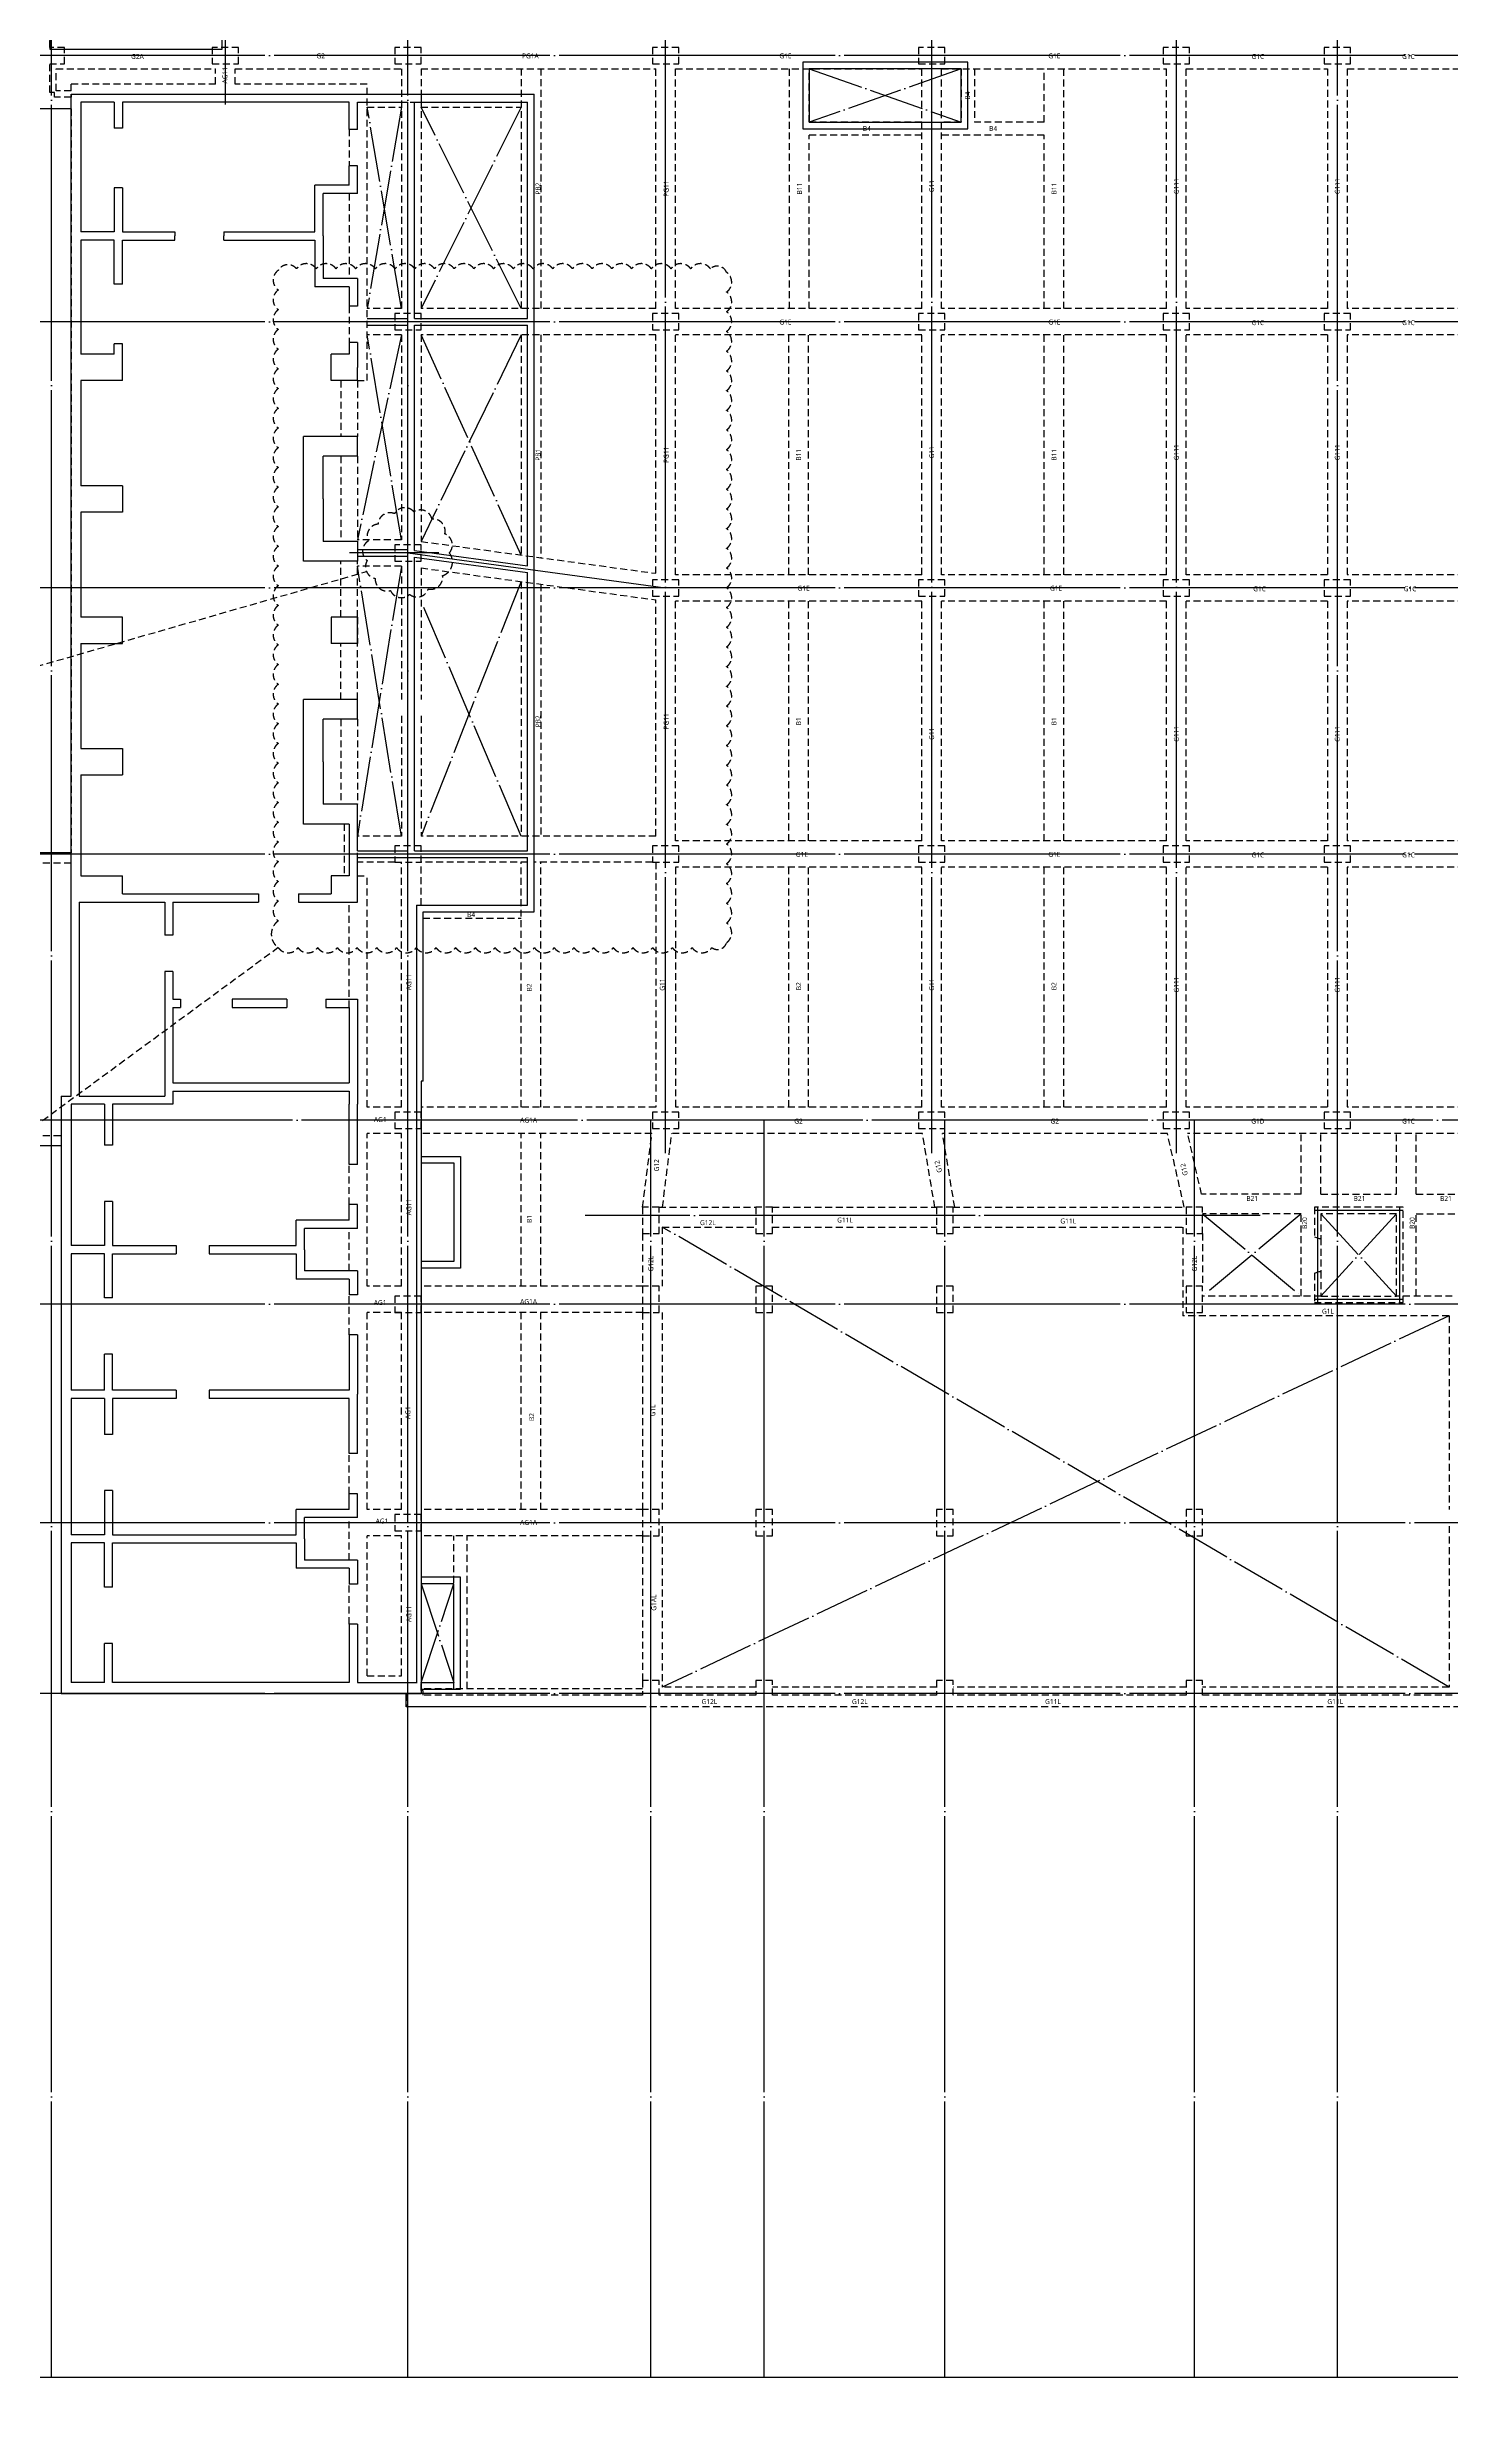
# Model space of a CAD drawing. Header units: millimetres. Extents: x 327808 to 2562540, y -728300 to 402793.
# Drawn here: x 2260628 to 2303349, y -681103 to -609000 of the extents above; entities that cross this region are included whole.
import ezdxf
from ezdxf.enums import TextEntityAlignment as Align
from ezdxf.xclip import XClip

# ---------------------------------------------------------------- set-up
doc = ezdxf.new("R2010")
doc.units = ezdxf.units.MM
doc.header["$LTSCALE"] = 140
doc.header["$XCLIPFRAME"] = 0
for name, pattern in [('XS-지하주차장$0$CEN', [62, 60, -1, 0, -1]), ('XS-지하주차장$0$DDOT', [14, 12, -1, 0, -1]), ('XS-지하주차장$0$HID', [2.3, 1.5, -0.8])]:
    doc.linetypes.add(name, pattern=pattern)
for name, color, linetype, plot in [('XS-지하주차장$0$0106', 3, 'XS-지하주차장$0$HID', False), ('XS-지하주차장$0$B-TEXT', 7, 'Continuous', False), ('XS-지하주차장$0$DEFPOINT', 144, 'Continuous', False), ('XS-지하주차장$0$G-TEXT', 3, 'Continuous', False)]:
    doc.layers.add(name, color=color, linetype=linetype, plot=plot)
for name, color, linetype in [('XS-지하주차장$0$AWG', 5, 'XS-지하주차장$0$HID'), ('XS-지하주차장$0$B', 9, 'XS-지하주차장$0$HID'), ('XS-지하주차장$0$CEN-P', 14, 'XS-지하주차장$0$CEN'), ('XS-지하주차장$0$DA', 7, 'XS-지하주차장$0$HID'), ('XS-지하주차장$0$DA-PIT', 40, 'Continuous'), ('XS-지하주차장$0$EL7', 7, 'Continuous'), ('XS-지하주차장$0$G', 4, 'XS-지하주차장$0$HID'), ('XS-지하주차장$0$OPEN', 9, 'XS-지하주차장$0$DDOT'), ('XS-지하주차장$0$TG', 30, 'XS-지하주차장$0$HID'), ('XS-지하주차장$0$W1-H', 11, 'XS-지하주차장$0$HID'), ('XS-지하주차장$0$W11', 40, 'Continuous'), ('XS-지하주차장$0$WG', 6, 'XS-지하주차장$0$HID')]:
    doc.layers.add(name, color=color, linetype=linetype)
doc.styles.add('XS-지하주차장$0$맑은 고딕', font='malgun.ttf')

# ---------------------------------------------------------------- blocks, each defined once
blk = doc.blocks.new('XS-지하주차장$0$B1-W')
at = {"layer": 'XS-지하주차장$0$W1-H'}
for p, q in [((-350, 50110), (-350, 57110)), ((100, 50110), (-350, 50110)), ((100, 49610), (100, 50110)), ((4600, 50110), (4600, 49610)), ((5400, 50110), (4600, 50110)), ((5400, 49610), (5400, 50110)), ((10155, 50110), (10155, 49610)), ((10955, 50110), (10155, 50110)), ((10955, 49610), (10955, 50110)), ((18000, 50110), (18000, 49610)), ((18800, 50110), (18000, 50110)), ((18800, 49610), (18800, 50110)), ((26100, 50110), (26100, 49610)), ((26900, 50110), (26100, 50110)), ((26900, 49610), (26900, 50110)), ((33550, 50110), (33550, 49610)), ((34350, 50110), (33550, 50110)), ((34350, 49610), (34350, 50110)), ((38450, 50110), (38450, 49610)), ((39250, 50110), (38450, 50110)), ((39250, 49610), (39250, 50110)), ((-350, 48740), (-350, 49610)), ((-350, 49610), (100, 49610)), ((4600, 49610), (5400, 49610)), ((10155, 49610), (10955, 49610)), ((18000, 49610), (18800, 49610)), ((26100, 49610), (26900, 49610)), ((33550, 49610), (34350, 49610)), ((38450, 49610), (39250, 49610)), ((-200, 48740), (-350, 48740)), ((-200, 48590), (-200, 48740)), ((300, 48590), (-200, 48590)), ((300, 48690), (10955, 48690)), ((300, 48690), (300, 48590)), ((1615, 48440), (600, 48440)), ((600, 48440), (600, 44495)), ((1615, 48440), (1615, 47650)), ((1865, 48440), (1865, 47650)), ((8765, 48440), (1865, 48440)), ((8765, 47615), (8765, 48440)), ((9015, 48440), (10955, 48440)), ((9015, 47615), (9015, 48440)), ((10955, 48690), (10955, 48440)), ((300, 48240), (-700, 48240)), ((300, 48240), (300, 25595)), ((1865, 47650), (1615, 47650)), ((9015, 47615), (8765, 47615)), ((8765, 45915), (8765, 46505)), ((9015, 46505), (8765, 46505)), ((9015, 45665), (9015, 46505)), ((1865, 45840), (1615, 45840)), ((1615, 45840), (1615, 44495)), ((1865, 45840), (1865, 44495)), ((7725, 44495), (7725, 45915)), ((8765, 45915), (7725, 45915)), ((7975, 44370), (7975, 45665)), ((9015, 45665), (7975, 45665)), ((1615, 44495), (600, 44495)), ((1615, 44245), (600, 44245)), ((600, 44245), (600, 40770)), ((1615, 42900), (1615, 44245)), ((1865, 44495), (3455, 44495)), ((1865, 42900), (1865, 44245)), ((1865, 44245), (3455, 44245)), ((3455, 44495), (3455, 44370)), ((3455, 44245), (3455, 44370)), ((4955, 44495), (7725, 44495)), ((4955, 44495), (4955, 44370)), ((4955, 44245), (4955, 44370)), ((4955, 44245), (7725, 44245)), ((7725, 44245), (7725, 42825)), ((7975, 44370), (7975, 43075)), ((1865, 42900), (1615, 42900)), ((8765, 42825), (7725, 42825)), ((9015, 43075), (7975, 43075)), ((8765, 42825), (8765, 42235)), ((9015, 43075), (9015, 42235)), ((9015, 42235), (8765, 42235)), ((10155, 42010), (10155, 41510)), ((10955, 42010), (10155, 42010)), ((10955, 41510), (10955, 42010)), ((18000, 42010), (18000, 41510)), ((18800, 42010), (18000, 42010)), ((18800, 41510), (18800, 42010)), ((26100, 42010), (26100, 41510)), ((26900, 42010), (26100, 42010)), ((26900, 41510), (26900, 42010)), ((33550, 42010), (33550, 41510)), ((34350, 42010), (33550, 42010)), ((34350, 41510), (34350, 42010)), ((38450, 42010), (38450, 41510)), ((39250, 42010), (38450, 42010)), ((39250, 41510), (39250, 42010)), ((8765, 41125), (8765, 40770)), ((9015, 41125), (8765, 41125)), ((9015, 41125), (9015, 40370)), ((10155, 41510), (10955, 41510)), ((18000, 41510), (18800, 41510)), ((26100, 41510), (26900, 41510)), ((33550, 41510), (34350, 41510)), ((38450, 41510), (39250, 41510)), ((1615, 40770), (600, 40770)), ((1865, 41090), (1615, 41090)), ((1615, 40770), (1615, 41090)), ((1865, 39970), (1865, 41090)), ((8215, 39970), (8215, 40770)), ((8765, 40770), (8215, 40770)), ((600, 39970), (600, 36770)), ((1865, 39970), (600, 39970)), ((9015, 39970), (8215, 39970)), ((9015, 39970), (9015, 40370)), ((7375, 34475), (7375, 38265)), ((9015, 38265), (7375, 38265)), ((9015, 37665), (9015, 38265)), ((7975, 36370), (7975, 37665)), ((9015, 37665), (7975, 37665)), ((1865, 36770), (600, 36770)), ((1865, 36770), (1865, 35970)), ((7975, 36370), (7975, 35075)), ((600, 35970), (600, 32770)), ((1865, 35970), (600, 35970)), ((9015, 35075), (7975, 35075)), ((9015, 35075), (9015, 34475)), ((10155, 34975), (10155, 34475)), ((10955, 34975), (10155, 34975)), ((10955, 34475), (10955, 34975)), ((9015, 34475), (7375, 34475)), ((10155, 34475), (10955, 34475)), ((18000, 33910), (18000, 33410)), ((18800, 33910), (18000, 33910)), ((18800, 33410), (18800, 33910)), ((26100, 33910), (26100, 33410)), ((26900, 33910), (26100, 33910)), ((26900, 33410), (26900, 33910)), ((33550, 33910), (33550, 33410)), ((34350, 33910), (33550, 33910)), ((34350, 33410), (34350, 33910)), ((38450, 33910), (38450, 33410)), ((39250, 33910), (38450, 33910)), ((39250, 33410), (39250, 33910)), ((18000, 33410), (18800, 33410)), ((26100, 33410), (26900, 33410)), ((33550, 33410), (34350, 33410)), ((38450, 33410), (39250, 33410)), ((1865, 32770), (600, 32770)), ((1865, 31970), (1865, 32770)), ((9015, 32770), (8215, 32770)), ((8215, 32770), (8215, 31970)), ((9015, 32770), (9015, 31970)), ((600, 31970), (600, 28770)), ((600, 31970), (1865, 31970)), ((9015, 31970), (8215, 31970)), ((7375, 26475), (7375, 30265)), ((9015, 30265), (7375, 30265)), ((7975, 28370), (7975, 29665)), ((9015, 29665), (7975, 29665)), ((9015, 29665), (9015, 30265)), ((600, 28770), (1865, 28770)), ((1865, 28770), (1865, 27970)), ((7975, 28370), (7975, 27075)), ((600, 27970), (600, 24895)), ((600, 27970), (1865, 27970)), ((9015, 27075), (7975, 27075)), ((9015, 24095), (9015, 27075)), ((8765, 26475), (7375, 26475)), ((8765, 26475), (8765, 24895)), ((-1500, 25595), (300, 25595)), ((-1200, 25295), (300, 25295)), ((300, 18195), (300, 25295)), ((10155, 25810), (10155, 25310)), ((10955, 25810), (10155, 25810)), ((10155, 25310), (10955, 25310)), ((10955, 25310), (10955, 25810)), ((18000, 25810), (18000, 25310)), ((18800, 25810), (18000, 25810)), ((18000, 25310), (18800, 25310)), ((18800, 25310), (18800, 25810)), ((26100, 25810), (26100, 25310)), ((26900, 25810), (26100, 25810)), ((26100, 25310), (26900, 25310)), ((26900, 25310), (26900, 25810)), ((33550, 25810), (33550, 25310)), ((34350, 25810), (33550, 25810)), ((33550, 25310), (34350, 25310)), ((34350, 25310), (34350, 25810)), ((38450, 25810), (38450, 25310)), ((39250, 25810), (38450, 25810)), ((38450, 25310), (39250, 25310)), ((39250, 25310), (39250, 25810)), ((600, 24895), (1865, 24895)), ((1865, 24345), (1865, 24895)), ((8765, 24895), (8215, 24895)), ((8215, 24895), (8215, 24345)), ((550, 24095), (3150, 24095)), ((550, 24095), (550, 18195)), ((1865, 24345), (6010, 24345)), ((3150, 24095), (3150, 23095)), ((3400, 24095), (6010, 24095)), ((3400, 24095), (3400, 23095)), ((6010, 24345), (6010, 24095)), ((7220, 24345), (8215, 24345)), ((7220, 24345), (7220, 24095)), ((7220, 24095), (9015, 24095)), ((3400, 23095), (3150, 23095)), ((3400, 21985), (3150, 21985)), ((3150, 21985), (3150, 18195)), ((3400, 21985), (3400, 21145)), ((3400, 21145), (3630, 21145)), ((3630, 21145), (3630, 20895)), ((6865, 21145), (5200, 21145)), ((5200, 21145), (5200, 20895)), ((6865, 21145), (6865, 20895)), ((8055, 21145), (9015, 21145)), ((8055, 21145), (8055, 20895)), ((9015, 21145), (9015, 17945)), ((3400, 20895), (3400, 18595)), ((3400, 20895), (3630, 20895)), ((5200, 20895), (6865, 20895)), ((8055, 20895), (8765, 20895)), ((8765, 20895), (8765, 18595)), ((0, 18195), (0, 16995)), ((0, 18195), (300, 18195)), ((550, 18195), (3150, 18195)), ((3400, 18595), (8765, 18595)), ((3400, 18345), (3400, 17945)), ((3400, 18345), (8765, 18345)), ((8765, 18345), (8765, 17945)), ((300, 17945), (300, 13645)), ((1315, 17945), (300, 17945)), ((1315, 17945), (1315, 16700)), ((1565, 17945), (1565, 16700)), ((3400, 17945), (1565, 17945)), ((8765, 16115), (8765, 17945)), ((9015, 16115), (9015, 17945)), ((10155, 17710), (10155, 17210)), ((10955, 17710), (10155, 17710)), ((10955, 17210), (10955, 17710)), ((18000, 17710), (18000, 17210)), ((18800, 17710), (18000, 17710)), ((18800, 17210), (18800, 17710)), ((26100, 17710), (26100, 17210)), ((26900, 17710), (26100, 17710)), ((26900, 17210), (26900, 17710)), ((33550, 17710), (33550, 17210)), ((34350, 17710), (33550, 17710)), ((34350, 17210), (34350, 17710)), ((38450, 17710), (38450, 17210)), ((39250, 17710), (38450, 17710)), ((39250, 17210), (39250, 17710)), ((-1500, 16695), (0, 16695)), ((-1200, 16995), (0, 16995)), ((0, 16695), (0, 0)), ((1565, 16700), (1315, 16700)), ((10155, 17210), (10955, 17210)), ((18000, 17210), (18800, 17210)), ((26100, 17210), (26900, 17210)), ((33550, 17210), (34350, 17210)), ((38450, 17210), (39250, 17210)), ((9015, 16115), (8765, 16115)), ((1565, 14990), (1315, 14990)), ((1315, 14990), (1315, 13645)), ((1565, 14990), (1565, 13645)), ((8765, 14415), (8765, 14895)), ((9015, 14895), (8765, 14895)), ((9015, 14165), (9015, 14895)), ((18200, 14810), (17700, 14810)), ((17700, 14810), (17700, 14010)), ((18200, 14010), (18200, 14810)), ((21650, 14810), (21150, 14810)), ((21150, 14810), (21150, 14010)), ((21650, 14010), (21650, 14810)), ((27150, 14810), (26650, 14810)), ((26650, 14810), (26650, 14010)), ((27150, 14010), (27150, 14810)), ((34750, 14810), (34250, 14810)), ((34250, 14810), (34250, 14010)), ((34750, 14010), (34750, 14810)), ((40850, 14810), (38150, 14810)), ((38150, 14810), (38150, 13915)), ((40650, 14610), (38350, 14610)), ((38350, 14610), (38350, 13865)), ((40650, 12110), (40650, 14610)), ((40850, 11910), (40850, 14810)), ((7155, 13645), (7155, 14415)), ((8765, 14415), (7155, 14415)), ((7405, 13520), (7405, 14165)), ((9015, 14165), (7405, 14165)), ((17700, 14010), (18200, 14010)), ((21150, 14010), (21650, 14010)), ((26650, 14010), (27150, 14010)), ((34250, 14010), (34750, 14010)), ((38150, 13915), (38300, 13865)), ((38300, 13865), (38350, 13865)), ((1315, 13645), (300, 13645)), ((300, 13395), (300, 9245)), ((1315, 13395), (300, 13395)), ((1315, 12050), (1315, 13395)), ((1565, 13645), (3500, 13645)), ((1565, 12050), (1565, 13395)), ((1565, 13395), (3500, 13395)), ((3500, 13645), (3500, 13395)), ((4500, 13645), (7155, 13645)), ((4500, 13645), (4500, 13395)), ((4500, 13395), (7155, 13395)), ((7155, 13395), (7155, 12625)), ((7405, 13520), (7405, 12875)), ((8765, 12625), (7155, 12625)), ((9015, 12875), (7405, 12875)), ((8765, 12625), (8765, 12145)), ((9015, 12875), (9015, 12145)), ((18200, 12410), (17700, 12410)), ((17700, 12410), (17700, 11610)), ((18200, 11610), (18200, 12410)), ((21650, 12410), (21150, 12410)), ((21150, 12410), (21150, 11610)), ((21650, 11610), (21650, 12410)), ((27150, 12410), (26650, 12410)), ((26650, 12410), (26650, 11610)), ((27150, 11610), (27150, 12410)), ((34750, 12410), (34250, 12410)), ((34250, 12410), (34250, 11610)), ((34750, 11610), (34750, 12410)), ((38150, 12805), (38300, 12855)), ((38150, 12805), (38150, 11910)), ((38300, 12855), (38350, 12855)), ((38350, 12855), (38350, 12110)), ((1565, 12050), (1315, 12050)), ((9015, 12145), (8765, 12145)), ((10155, 12110), (10155, 11610)), ((10955, 12110), (10155, 12110)), ((10155, 11610), (10955, 11610)), ((10955, 11610), (10955, 12110)), ((17700, 11610), (18200, 11610)), ((21150, 11610), (21650, 11610)), ((26650, 11610), (27150, 11610)), ((34250, 11610), (34750, 11610)), ((38150, 11910), (40850, 11910)), ((38350, 12110), (40650, 12110)), ((8765, 10925), (8765, 9245)), ((9015, 10925), (8765, 10925)), ((9015, 10925), (9015, 9120)), ((1565, 10340), (1315, 10340)), ((1315, 9245), (1315, 10340)), ((1565, 9245), (1565, 10340)), ((1315, 9245), (300, 9245)), ((1315, 8995), (300, 8995)), ((300, 8995), (300, 4845)), ((1315, 8995), (1315, 7900)), ((3500, 9245), (1565, 9245)), ((1565, 8995), (1565, 7900)), ((3500, 8995), (1565, 8995)), ((3500, 9245), (3500, 8995)), ((8765, 9245), (4500, 9245)), ((4500, 9245), (4500, 8995)), ((8765, 8995), (4500, 8995)), ((8765, 7315), (8765, 8995)), ((9015, 7315), (9015, 9120)), ((1565, 7900), (1315, 7900)), ((9015, 7315), (8765, 7315)), ((1565, 6190), (1315, 6190)), ((1315, 6190), (1315, 4845)), ((1565, 6190), (1565, 4845)), ((8765, 5615), (8765, 6095)), ((9015, 6095), (8765, 6095)), ((9015, 5365), (9015, 6095)), ((7155, 4845), (7155, 5615)), ((8765, 5615), (7155, 5615)), ((7405, 4720), (7405, 5365)), ((9015, 5365), (7405, 5365)), ((10155, 5460), (10155, 4960)), ((10955, 5460), (10155, 5460)), ((10955, 4960), (10955, 5460)), ((18200, 5610), (17700, 5610)), ((17700, 5610), (17700, 4810)), ((18200, 4810), (18200, 5610)), ((21650, 5610), (21150, 5610)), ((21150, 5610), (21150, 4810)), ((21650, 4810), (21650, 5610)), ((27150, 5610), (26650, 5610)), ((26650, 5610), (26650, 4810)), ((27150, 4810), (27150, 5610)), ((34750, 5610), (34250, 5610)), ((34250, 5610), (34250, 4810)), ((34750, 4810), (34750, 5610)), ((1315, 4845), (300, 4845)), ((300, 4595), (300, 350)), ((1315, 4595), (300, 4595)), ((1315, 3250), (1315, 4595)), ((1565, 4845), (7155, 4845)), ((1565, 3250), (1565, 4595)), ((1565, 4595), (7155, 4595)), ((7155, 4595), (7155, 3825)), ((7405, 4720), (7405, 4075)), ((10155, 4960), (10955, 4960)), ((17700, 4810), (18200, 4810)), ((21150, 4810), (21650, 4810)), ((26650, 4810), (27150, 4810)), ((34250, 4810), (34750, 4810)), ((8765, 3825), (7155, 3825)), ((9015, 4075), (7405, 4075)), ((8765, 3825), (8765, 3345)), ((9015, 4075), (9015, 3345)), ((1565, 3250), (1315, 3250)), ((9015, 3345), (8765, 3345)), ((1565, 1540), (1315, 1540)), ((1315, 350), (1315, 1540)), ((1565, 350), (1565, 1540)), ((8765, 2125), (8765, 350)), ((9015, 2125), (8765, 2125)), ((9015, 2125), (9015, 350)), ((10505, 0), (0, 0)), ((1315, 350), (300, 350)), ((8765, 350), (1565, 350)), ((9015, 350), (10955, 350)), ((10955, 110), (10955, 350)), ((11005, 110), (10955, 110)), ((11005, 110), (11005, -40)), ((18200, 410), (17700, 410)), ((17700, 410), (17700, -40)), ((18200, -40), (18200, 410)), ((21650, 410), (21150, 410)), ((21150, 410), (21150, -40)), ((21650, -40), (21650, 410)), ((27150, 410), (26650, 410)), ((26650, 410), (26650, -40)), ((27150, -40), (27150, 410)), ((34750, 410), (34250, 410)), ((34250, 410), (34250, -40)), ((34750, -40), (34750, 410)), ((10505, 0), (10505, -390)), ((66750, -390), (10505, -390)), ((17700, -40), (11005, -40)), ((21150, -40), (18200, -40)), ((26650, -40), (21650, -40)), ((34250, -40), (27150, -40)), ((42350, -40), (34750, -40))]:
    blk.add_line(p, q, dxfattribs=at)
blk = doc.blocks.new('XS-지하주차장$0$103')
at = {"layer": 'XS-지하주차장$0$W11'}
for p, q in [((0, 0), (0, 14100)), ((24885, 14100), (0, 14100)), ((250, 10455), (250, 13900)), ((6830, 13900), (250, 13900)), ((6830, 10455), (6830, 13900)), ((7030, 10455), (7030, 13900)), ((14359, 13900), (7030, 13900)), ((13891, 10455), (14359, 13900)), ((14093, 10455), (14561, 13900)), ((23030, 13900), (14561, 13900)), ((23030, 10455), (23030, 13900)), ((24685, 13900), (23230, 13900)), ((23230, 8715), (23230, 13900)), ((24685, 10515), (24685, 13900)), ((24885, 10715), (24885, 14100)), ((6830, 10455), (250, 10455)), ((250, 8715), (250, 10255)), ((6830, 10255), (250, 10255)), ((6830, 9015), (6830, 10255)), ((13891, 10455), (7030, 10455)), ((7030, 9015), (7030, 10255)), ((13865, 10255), (7030, 10255)), ((13865, 8715), (13865, 10255)), ((23030, 10255), (14065, 10255)), ((14065, 8715), (14065, 10255)), ((23030, 10455), (14093, 10455)), ((23030, 8715), (23030, 10255)), ((24685, 10515), (48340, 10515)), ((30045, 10715), (24885, 10715)), ((30045, 10715), (30045, 10655)), ((30045, 10655), (48690, 10655)), ((48340, 8715), (48340, 10515)), ((48690, 10655), (48690, -300)), ((1075, 8715), (250, 8715)), ((1075, 8715), (1075, 8465)), ((3025, 8715), (2185, 8715)), ((2185, 8715), (2185, 8465)), ((3025, 8715), (3025, 7675)), ((5615, 8715), (6455, 8715)), ((5615, 8715), (5615, 7675)), ((6455, 8715), (6455, 8465)), ((7565, 8715), (8320, 8715)), ((7565, 8715), (7565, 8465)), ((8720, 8715), (8320, 8715)), ((8720, 8715), (8720, 7915)), ((11025, 8715), (10425, 8715)), ((10425, 8715), (10425, 7075)), ((11025, 8715), (11025, 7675)), ((13615, 8715), (13615, 7675)), ((13615, 8715), (14215, 8715)), ((14215, 8715), (14215, 7075)), ((15920, 8715), (15920, 7915)), ((16720, 8715), (15920, 8715)), ((16720, 8715), (16720, 7915)), ((19025, 8715), (18425, 8715)), ((18425, 8715), (18425, 7075)), ((19025, 8715), (19025, 7675)), ((21615, 8715), (21615, 7675)), ((23030, 8715), (21615, 8715)), ((24595, 8715), (23230, 8715)), ((24595, 6920), (24595, 8715)), ((27545, 8715), (30745, 8715)), ((27545, 7755), (27545, 8715)), ((32575, 8715), (30745, 8715)), ((32575, 8715), (32575, 8465)), ((34525, 8715), (33795, 8715)), ((33795, 8715), (33795, 8465)), ((34525, 8715), (34525, 7105)), ((35815, 8715), (36545, 8715)), ((35815, 8715), (35815, 7105)), ((36545, 8715), (36545, 8465)), ((37765, 8715), (39570, 8715)), ((37765, 8715), (37765, 8465)), ((41375, 8715), (39570, 8715)), ((41375, 8715), (41375, 8465)), ((43325, 8715), (42595, 8715)), ((42595, 8715), (42595, 8465)), ((43325, 8715), (43325, 7105)), ((44615, 8715), (45345, 8715)), ((44615, 8715), (44615, 7105)), ((45345, 8715), (45345, 8465)), ((46565, 8715), (48340, 8715)), ((46565, 8715), (46565, 8465)), ((1075, 8465), (250, 8465)), ((250, 8465), (250, 1565)), ((2775, 8465), (2185, 8465)), ((2775, 8465), (2775, 7425)), ((5865, 8465), (6455, 8465)), ((5865, 8465), (5865, 7425)), ((7565, 8465), (7920, 8465)), ((7920, 8465), (7920, 7915)), ((22215, 8465), (23795, 8465)), ((22215, 8465), (22215, 7075)), ((23795, 8465), (23795, 7915)), ((27795, 8465), (30095, 8465)), ((27795, 7755), (27795, 8465)), ((30095, 3100), (30095, 8465)), ((30345, 3100), (30345, 8465)), ((30345, 8465), (30745, 8465)), ((32575, 8465), (30745, 8465)), ((34275, 8465), (33795, 8465)), ((34275, 8465), (34275, 6855)), ((36065, 8465), (36545, 8465)), ((36065, 8465), (36065, 6855)), ((37765, 8465), (39445, 8465)), ((39445, 8465), (39445, 4200)), ((39695, 8465), (39695, 4200)), ((41375, 8465), (39695, 8465)), ((43075, 8465), (42595, 8465)), ((43075, 8465), (43075, 6855)), ((44865, 8465), (45345, 8465)), ((44865, 8465), (44865, 6855)), ((46565, 8465), (48340, 8465)), ((48340, 8465), (48340, 1265)), ((4195, 7425), (2775, 7425)), ((4320, 7675), (3025, 7675)), ((4195, 4655), (4195, 7425)), ((4320, 7675), (5615, 7675)), ((4445, 4655), (4445, 7425)), ((4445, 7425), (5865, 7425)), ((8720, 7915), (7920, 7915)), ((12320, 7675), (11025, 7675)), ((12320, 7675), (13615, 7675)), ((15920, 7915), (16720, 7915)), ((20320, 7675), (19025, 7675)), ((20320, 7675), (21615, 7675)), ((23795, 7915), (24345, 7915)), ((24345, 6920), (24345, 7915)), ((27545, 7755), (27795, 7755)), ((14215, 7075), (10425, 7075)), ((22215, 7075), (18425, 7075)), ((24345, 6920), (24595, 6920)), ((27545, 6565), (27545, 4900)), ((27545, 6565), (27795, 6565)), ((27795, 4900), (27795, 6565)), ((35045, 6855), (34275, 6855)), ((35170, 7105), (34525, 7105)), ((35045, 4200), (35045, 6855)), ((35170, 7105), (35815, 7105)), ((35295, 6855), (36065, 6855)), ((35295, 4200), (35295, 6855)), ((43845, 6855), (43075, 6855)), ((43970, 7105), (43325, 7105)), ((43845, 1265), (43845, 6855)), ((43970, 7105), (44615, 7105)), ((44095, 1265), (44095, 6855)), ((44095, 6855), (44865, 6855)), ((24345, 1565), (24345, 5710)), ((24345, 5710), (24595, 5710)), ((24595, 3100), (24595, 5710)), ((4195, 4655), (4320, 4655)), ((4445, 4655), (4320, 4655)), ((27545, 4900), (27795, 4900)), ((35045, 4200), (35295, 4200)), ((39445, 4200), (39695, 4200)), ((4195, 1565), (4195, 3155)), ((4195, 3155), (4320, 3155)), ((4445, 3155), (4320, 3155)), ((4445, 1565), (4445, 3155)), ((24595, 3100), (25595, 3100)), ((25595, 3100), (25595, 2850)), ((26705, 3100), (27545, 3100)), ((26705, 3100), (26705, 2850)), ((27545, 3330), (27795, 3330)), ((27545, 3100), (27545, 3330)), ((27795, 3100), (27795, 3330)), ((27795, 3100), (30095, 3100)), ((30345, 3100), (30745, 3100)), ((30745, 3100), (30745, 1265)), ((35045, 1265), (35045, 3200)), ((35045, 3200), (35295, 3200)), ((35295, 1265), (35295, 3200)), ((39445, 3200), (39445, 1265)), ((39445, 3200), (39695, 3200)), ((39695, 3200), (39695, 1265)), ((24595, 250), (24595, 2850)), ((24595, 2850), (25595, 2850)), ((26705, 2850), (30495, 2850)), ((30495, 250), (30495, 2850)), ((250, 1565), (1040, 1565)), ((1040, 1565), (1040, 1315)), ((2850, 1565), (4195, 1565)), ((2850, 1565), (2850, 1315)), ((5790, 1565), (4445, 1565)), ((5790, 1565), (5790, 1315)), ((8720, 1565), (7600, 1565)), ((7600, 1565), (7600, 1315)), ((8720, 1565), (8720, 300)), ((11920, 1565), (11920, 300)), ((11920, 1565), (12720, 1565)), ((12720, 1565), (12720, 300)), ((16720, 1565), (15920, 1565)), ((15920, 1565), (15920, 300)), ((16720, 300), (16720, 1565)), ((19920, 1565), (20720, 1565)), ((19920, 300), (19920, 1565)), ((20720, 300), (20720, 1565)), ((23795, 300), (23795, 1565)), ((24345, 1565), (23795, 1565)), ((250, 1315), (250, 300)), ((250, 1315), (1040, 1315)), ((2850, 1315), (4195, 1315)), ((4195, 1315), (4195, 300)), ((5790, 1315), (4445, 1315)), ((4445, 1315), (4445, 300)), ((7920, 1315), (7600, 1315)), ((7920, 1315), (7920, 300)), ((30745, 1265), (31990, 1265)), ((30745, 1015), (30745, 0)), ((30745, 1015), (31990, 1015)), ((31990, 1265), (31990, 1015)), ((33700, 1265), (35045, 1265)), ((33700, 1265), (33700, 1015)), ((33700, 1015), (35045, 1015)), ((35045, 1015), (35045, 0)), ((36640, 1265), (35295, 1265)), ((36640, 1015), (35295, 1015)), ((35295, 1015), (35295, 0)), ((36640, 1265), (36640, 1015)), ((39445, 1265), (38350, 1265)), ((38350, 1265), (38350, 1015)), ((39445, 1015), (38350, 1015)), ((39445, 1015), (39445, 0)), ((39695, 1265), (40790, 1265)), ((39695, 1015), (39695, 0)), ((39695, 1015), (40790, 1015)), ((40790, 1265), (40790, 1015)), ((42500, 1265), (43845, 1265)), ((42500, 1265), (42500, 1015)), ((42500, 1015), (43845, 1015)), ((43845, 1015), (43845, 0)), ((45440, 1265), (44095, 1265)), ((45440, 1015), (44095, 1015)), ((44095, 1015), (44095, 0)), ((45440, 1265), (45440, 1015)), ((48340, 1265), (47150, 1265)), ((47150, 1265), (47150, 1015)), ((48340, 1015), (47150, 1015)), ((48340, 1015), (48340, 0)), ((250, 300), (4195, 300)), ((4445, 300), (7920, 300)), ((8720, 300), (11920, 300)), ((12720, 300), (15920, 300)), ((16720, 300), (19920, 300)), ((20720, 300), (23795, 300)), ((24595, 250), (30495, 250)), ((30495, 0), (0, 0)), ((30495, -300), (30495, 0)), ((30495, -300), (48690, -300)), ((30745, 0), (35045, 0)), ((35295, 0), (39445, 0)), ((39695, 0), (43845, 0)), ((44095, 0), (48340, 0))]:
    blk.add_line(p, q, dxfattribs=at)
blk = doc.blocks.new('XS-지하주차장')
at = {"layer": 'XS-지하주차장$0$0106'}
for p, q in [((330686, -80278), (969305, 103348)), ((966618, 91902), (731996, -80278))]:
    blk.add_line(p, q, dxfattribs=at)
for points in [[(966618, 91902, 0.520567), (967218, 91902, 0.520567), (967818, 91902, 0.520567), (968418, 91902, 0.520567), (969018, 91902, 0.520567), (969618, 91902, 0.520567), (970218, 91902, 0.520567), (970818, 91902, 0.520567), (971418, 91902, 0.520567), (972018, 91902, 0.520567), (972618, 91902, 0.520567), (973218, 91902, 0.520567), (973818, 91902, 0.520567), (974418, 91902, 0.520567), (975018, 91902, 0.520567), (975618, 91902, 0.520567), (976218, 91902, 0.520567), (976818, 91902, 0.520567), (977418, 91902, 0.520567), (978018, 91902, 0.520567), (978618, 91902, 0.520567), (979218, 91902, 0.520567), (979818, 91902, 0.520567), (980266, 92054, 0.520567), (980266, 92654, 0.520567), (980266, 93254, 0.520567), (980266, 93854, 0.520567), (980266, 94454, 0.520567), (980266, 95054, 0.520567), (980266, 95654, 0.520567), (980266, 96254, 0.520567), (980266, 96854, 0.520567), (980266, 97454, 0.520567), (980266, 98054, 0.520567), (980266, 98654, 0.520567), (980266, 99254, 0.520567), (980266, 99854, 0.520567), (980266, 100454, 0.520567), (980266, 101054, 0.520567), (980266, 101654, 0.520567), (980266, 102254, 0.520567), (980266, 102854, 0.520567), (980266, 103454, 0.520567), (980266, 104054, 0.520567), (980266, 104654, 0.520567), (980266, 105254, 0.520567), (980266, 105854, 0.520567), (980266, 106454, 0.520567), (980266, 107054, 0.520567), (980266, 107654, 0.520567), (980266, 108254, 0.520567), (980266, 108854, 0.520567), (980266, 109454, 0.520567), (980266, 110054, 0.520567), (980266, 110654, 0.520567), (980266, 111254, 0.520567), (980266, 111854, 0.520567), (980266, 112454, 0.520567), (979774, 112562, 0.520567), (979174, 112562, 0.520567), (978574, 112562, 0.520567), (977974, 112562, 0.520567), (977374, 112562, 0.520567), (976774, 112562, 0.520567), (976174, 112562, 0.520567), (975574, 112562, 0.520567), (974974, 112562, 0.520567), (974374, 112562, 0.520567), (973774, 112562, 0.520567), (973174, 112562, 0.520567), (972574, 112562, 0.520567), (971974, 112562, 0.520567), (971374, 112562, 0.520567), (970774, 112562, 0.520567), (970174, 112562, 0.520567), (969574, 112562, 0.520567), (968974, 112562, 0.520567), (968374, 112562, 0.520567), (967774, 112562, 0.520567), (967174, 112562, 0.520567), (966618, 112517, 0.520567), (966618, 111917, 0.520567), (966618, 111317, 0.520567), (966618, 110717, 0.520567), (966618, 110117, 0.520567), (966618, 109517, 0.520567), (966618, 108917, 0.520567), (966618, 108317, 0.520567), (966618, 107717, 0.520567), (966618, 107117, 0.520567), (966618, 106517, 0.520567), (966618, 105917, 0.520567), (966618, 105317, 0.520567), (966618, 104717, 0.520567), (966618, 104117, 0.520567), (966618, 103517, 0.520567), (966618, 102917, 0.520567), (966618, 102317, 0.520567), (966618, 101717, 0.520567), (966618, 101117, 0.520567), (966618, 100517, 0.520567), (966618, 99917, 0.520567), (966618, 99317, 0.520567), (966618, 98717, 0.520567), (966618, 98117, 0.520567), (966618, 97517, 0.520567), (966618, 96917, 0.520567), (966618, 96317, 0.520567), (966618, 95717, 0.520567), (966618, 95117, 0.520567), (966618, 94517, 0.520567), (966618, 93917, 0.520567), (966618, 93317, 0.520567), (966618, 92717, 0.520567)], [(971827, 103915, 0.520567), (971688, 104493, 0.520567), (971299, 104942, 0.520567), (970747, 105164, 0.520567), (970156, 105109, 0.520567), (969655, 104790, 0.520567), (969355, 104276, 0.520567), (969324, 103683, 0.520567), (969568, 103140, 0.520567), (970033, 102770, 0.520567), (970616, 102654, 0.520567), (971187, 102817, 0.520567), (971621, 103223, 0.520567)]]:
    blk.add_lwpolyline(points, format="xyb", close=True, dxfattribs=at)
at = {"layer": 'XS-지하주차장$0$AWG'}
for p, q in [((960310, 117980), (960310, 118180)), ((964710, 118180), (960310, 118180)), ((969325, 118180), (965310, 118180)), ((969325, 109160), (969325, 118180)), ((968775, 116805), (968775, 115695)), ((968775, 114855), (968775, 112265)), ((968775, 111425), (968775, 110315)), ((969025, 109160), (969325, 109160)), ((969025, 94085), (969325, 94085)), ((969325, 87050), (969325, 94085)), ((968775, 90085), (968775, 93285)), ((969325, 81600), (969325, 86250)), ((968775, 84085), (968775, 85305)), ((968775, 82065), (968775, 83355)), ((968775, 80115), (968775, 81335)), ((969325, 74800), (969325, 80800)), ((968775, 75285), (968775, 76505)), ((968775, 73265), (968775, 74555)), ((969325, 69740), (969325, 74000)), ((968775, 71315), (968775, 72535)), ((969325, 69740), (970365, 69740))]:
    blk.add_line(p, q, dxfattribs=at)
at = {"layer": 'XS-지하주차장$0$B'}
for p, q in [((974010, 118650), (974010, 111350)), ((974610, 118650), (974610, 111350)), ((982185, 111350), (982185, 118650)), ((982785, 117025), (982785, 118650)), ((987410, 118650), (987410, 117025)), ((987810, 118650), (987810, 117025)), ((989935, 117025), (989935, 118650)), ((990535, 111350), (990535, 118650)), ((969325, 117480), (970365, 117480)), ((970965, 117480), (974010, 117480)), ((986210, 117025), (982785, 117025)), ((987410, 117025), (986810, 117025)), ((989935, 117025), (987810, 117025)), ((982785, 111350), (982785, 116625)), ((986210, 116625), (982785, 116625)), ((989935, 116625), (986810, 116625)), ((989935, 111350), (989935, 116625)), ((974010, 110550), (974010, 103851)), ((974610, 110550), (974610, 103770)), ((982160, 103250), (982160, 110550)), ((982760, 103250), (982760, 110550)), ((989935, 103250), (989935, 110550)), ((990535, 103250), (990535, 110550)), ((974010, 103044), (974010, 95300)), ((974610, 102962), (974610, 95300)), ((982160, 95150), (982160, 102450)), ((982760, 95150), (982760, 102450)), ((989935, 95150), (989935, 102450)), ((990535, 95150), (990535, 102450)), ((974010, 87050), (974010, 94500)), ((974610, 87050), (974610, 94500)), ((982160, 87050), (982160, 94350)), ((982760, 87050), (982760, 94350)), ((989935, 87050), (989935, 94350)), ((990535, 87050), (990535, 94350)), ((971025, 92795), (974010, 92795)), ((974010, 81600), (974010, 86250)), ((974610, 81600), (974610, 86250)), ((997760, 84400), (997760, 86250)), ((998360, 84400), (998360, 86250)), ((1000660, 84400), (1000660, 86250)), ((1001260, 84400), (1001260, 86250)), ((997760, 84400), (994726, 84400)), ((998360, 84400), (1000660, 84400)), ((1001260, 84400), (1003060, 84400)), ((997760, 83800), (994760, 83800)), ((997760, 81300), (997760, 83800)), ((1001260, 83800), (1003060, 83800)), ((1001260, 81300), (1001260, 83800)), ((998360, 83055), (998360, 82045)), ((974010, 74800), (974010, 80800)), ((974610, 74800), (974610, 80800)), ((971965, 69350), (971965, 74000)), ((972365, 69350), (972365, 74000))]:
    blk.add_line(p, q, dxfattribs=at)
at = {"layer": 'XS-지하주차장$0$CEN-P'}
for p, q in [((959710, 48390), (959710, 243390)), ((965010, 117560), (965010, 243390)), ((993960, 85650), (993960, 243390)), ((970565, 48390), (970565, 120050)), ((1148490, 119050), (924510, 119050)), ((1148490, 110950), (924510, 110950)), ((971509, 103915), (968784, 103915)), ((1148490, 102850), (924510, 102850)), ((1148490, 94750), (924510, 94750)), ((1027810, 86650), (924510, 86650)), ((977960, 48390), (977960, 86650)), ((1000860, 83900), (998160, 83900)), ((998260, 84000), (998260, 81100)), ((1000760, 81100), (1000760, 84000)), ((1148490, 81050), (924510, 81050)), ((998160, 81200), (1000860, 81200)), ((1148490, 74400), (924510, 74400)), ((1148490, 69200), (924510, 69200))]:
    blk.add_line(p, q, dxfattribs=at)
at = {"layer": 'XS-지하주차장$0$CEN-P', "color": 124}
for p, q in [((998860, 48390), (998860, 134390)), ((981410, 48390), (981410, 86650)), ((986910, 48390), (986910, 86650)), ((994510, 48390), (994510, 86650)), ((996510, 83750), (975960, 83750))]:
    blk.add_line(p, q, dxfattribs=at)
at = {"layer": 'XS-지하주차장$0$CEN-P', "color": 181}
for p, q in [((978410, 85650), (978410, 120050)), ((986510, 85650), (986510, 120050))]:
    blk.add_line(p, q, dxfattribs=at)
at = {"layer": 'XS-지하주차장$0$DA', "linetype": 'Continuous'}
for points in [[(964910, 119250), (964910, 121000), (959660, 121000), (959660, 119250)], [(987610, 116825), (987610, 118850), (982585, 118850), (982585, 116825)]]:
    blk.add_lwpolyline(points, close=True, dxfattribs=at)
for points in [[(987410, 117025), (987410, 118650), (982785, 118650), (982785, 117025), (987410, 117025)], [(970965, 69340), (972165, 69340), (972165, 72740), (970965, 72740)], [(971965, 72540), (970965, 72540), (970965, 69540), (971965, 69540), (971965, 72540)]]:
    blk.add_lwpolyline(points, dxfattribs=at)
at = {"layer": 'XS-지하주차장$0$DA-PIT', "linetype": 'Continuous'}
for points in [[(970965, 85550), (972165, 85550), (972165, 82150), (970965, 82150)], [(970965, 85350), (971965, 85350), (971965, 82350), (970965, 82350)]]:
    blk.add_lwpolyline(points, dxfattribs=at)
at = {"layer": 'XS-지하주차장$0$DEFPOINT'}
blk.add_line((970565, 103915), (978410, 102850), dxfattribs=at)
blk.add_lwpolyline([(924510, 48390), (924510, 243390), (1148490, 243390), (1148490, 48390)], close=True, dxfattribs=at)
at = {"layer": 'XS-지하주차장$0$EL7'}
for points in [[(960310, 117430), (959310, 117430), (959310, 186587)], [(960310, 94785), (958510, 94785), (958510, 85885), (960010, 85885)], [(977710, 68800), (970515, 68800), (970515, 69190)]]:
    blk.add_lwpolyline(points, dxfattribs=at)
at = {"layer": 'XS-지하주차장$0$G'}
for p, q in [((959860, 118650), (964710, 118650)), ((964710, 118180), (964710, 118650)), ((965310, 118180), (965310, 118650)), ((965310, 118650), (970365, 118650)), ((970365, 118650), (970365, 111350)), ((970965, 118650), (978110, 118650)), ((970965, 118650), (970965, 111350)), ((978110, 111350), (978110, 118650)), ((978710, 111350), (978710, 118650)), ((978710, 118650), (986210, 118650)), ((986210, 111350), (986210, 118650)), ((986810, 118650), (993660, 118650)), ((986810, 111350), (986810, 118650)), ((993660, 111350), (993660, 118650)), ((994260, 111350), (994260, 118650)), ((994260, 118650), (998560, 118650)), ((998560, 118650), (998560, 111350)), ((999160, 118650), (1003060, 118650)), ((999160, 118650), (999160, 111350)), ((970365, 111350), (969325, 111350)), ((978110, 111350), (970965, 111350)), ((986210, 111350), (978710, 111350)), ((993660, 111350), (986810, 111350)), ((998560, 111350), (994260, 111350)), ((1003060, 111350), (999160, 111350)), ((970365, 110550), (969325, 110550)), ((970365, 110550), (970365, 104315)), ((978110, 110550), (970965, 110550)), ((970965, 110550), (970965, 104264)), ((978110, 103294), (978110, 110550)), ((978710, 103250), (978710, 110550)), ((986210, 110550), (978710, 110550)), ((986210, 103250), (986210, 110550)), ((986810, 103250), (986810, 110550)), ((993660, 110550), (986810, 110550)), ((993660, 103250), (993660, 110550)), ((994260, 103250), (994260, 110550)), ((998560, 110550), (994260, 110550)), ((998560, 110550), (998560, 103250)), ((999160, 110550), (999160, 103250)), ((1003060, 110550), (999160, 110550)), ((970365, 104315), (969025, 104315)), ((970965, 104264), (978110, 103294)), ((970365, 103515), (969025, 103515)), ((970365, 103515), (970365, 99455)), ((970965, 103457), (970965, 99455)), ((970965, 103457), (978110, 102487)), ((986210, 103250), (978710, 103250)), ((993660, 103250), (986810, 103250)), ((998560, 103250), (994260, 103250)), ((1003060, 103250), (999160, 103250)), ((978110, 95300), (978110, 102487)), ((978710, 95150), (978710, 102450)), ((986210, 102450), (978710, 102450)), ((986210, 95150), (986210, 102450)), ((986810, 95150), (986810, 102450)), ((993660, 102450), (986810, 102450)), ((993660, 95150), (993660, 102450)), ((994260, 95150), (994260, 102450)), ((998560, 102450), (994260, 102450)), ((998560, 102450), (998560, 95150)), ((999160, 102450), (999160, 95150)), ((1003060, 102450), (999160, 102450)), ((970365, 98955), (970365, 95300)), ((970965, 98955), (970965, 95300)), ((970365, 95300), (969025, 95300)), ((978110, 95300), (970965, 95300)), ((970165, 94500), (969025, 94500)), ((970365, 87050), (970365, 94500)), ((974210, 94500), (970965, 94500)), ((970965, 93195), (970965, 94500)), ((978010, 94500), (974410, 94500)), ((978110, 94500), (978110, 87050)), ((986210, 95150), (978710, 95150)), ((993660, 95150), (986810, 95150)), ((998560, 95150), (994260, 95150)), ((1003060, 95150), (999160, 95150)), ((978710, 94350), (978710, 87050)), ((986210, 94350), (978710, 94350)), ((986210, 87050), (986210, 94350)), ((986810, 87050), (986810, 94350)), ((993660, 94350), (986810, 94350)), ((993660, 87050), (993660, 94350)), ((994260, 87050), (994260, 94350)), ((998560, 94350), (994260, 94350)), ((998560, 94350), (998560, 87050)), ((999160, 94350), (999160, 87050)), ((1003060, 94350), (999160, 94350)), ((970365, 87050), (969325, 87050)), ((978110, 87050), (970965, 87050)), ((986210, 87050), (978710, 87050)), ((993660, 87050), (986810, 87050)), ((998560, 87050), (994260, 87050)), ((1003060, 87050), (999160, 87050)), ((970365, 86250), (969325, 86250)), ((970365, 81600), (970365, 86250)), ((977991, 86250), (970965, 86250)), ((977710, 84000), (977991, 86250)), ((978315, 84000), (978596, 86250)), ((986231, 86250), (978596, 86250)), ((986606, 84000), (986231, 86250)), ((993687, 86250), (986839, 86250)), ((987214, 84000), (986839, 86250)), ((994202, 84000), (993687, 86250)), ((1003060, 86250), (994302, 86250)), ((994726, 84400), (994302, 86250)), ((978210, 84000), (981160, 84000)), ((981660, 84000), (986660, 84000)), ((987160, 84000), (994260, 84000)), ((977710, 83200), (977710, 81600)), ((978310, 83400), (981160, 83400)), ((978310, 83400), (978310, 81600)), ((981660, 83400), (986660, 83400)), ((987160, 83400), (994160, 83400)), ((994160, 83400), (994160, 80700)), ((994760, 83200), (994760, 81600)), ((970365, 81600), (969325, 81600)), ((977710, 81600), (970965, 81600)), ((970365, 80800), (969325, 80800)), ((970365, 74800), (970365, 80800)), ((977710, 80800), (970965, 80800)), ((977710, 80800), (977710, 74800)), ((978310, 80800), (978310, 74800)), ((998360, 81300), (994760, 81300)), ((1002360, 81300), (1000660, 81300)), ((1002260, 80700), (994160, 80700)), ((1002260, 80700), (1002260, 74800)), ((970365, 74800), (969325, 74800)), ((977710, 74800), (970965, 74800)), ((978310, 74300), (978310, 69400)), ((1002260, 74300), (1002260, 69400)), ((970365, 74000), (969325, 74000)), ((970365, 69740), (970365, 74000)), ((977710, 74000), (970965, 74000)), ((977710, 74000), (977710, 69600)), ((981160, 69400), (978310, 69400)), ((986660, 69400), (981660, 69400)), ((994260, 69400), (987160, 69400)), ((1002260, 69400), (994760, 69400))]:
    blk.add_line(p, q, dxfattribs=at)
at = {"layer": 'XS-지하주차장$0$OPEN'}
for p, q in [((970365, 117480), (969325, 111350)), ((970365, 111350), (969325, 117480)), ((974010, 117480), (970965, 111350)), ((974010, 111350), (970965, 117480)), ((970365, 110550), (969025, 104315)), ((970365, 104315), (969325, 110550)), ((974010, 110550), (970965, 104264)), ((974010, 103851), (970965, 110550)), ((970365, 103515), (969025, 95300)), ((970365, 95300), (969025, 103515)), ((974010, 103044), (970965, 95300)), ((974010, 95300), (970965, 102450)), ((997760, 83800), (994760, 81300)), ((994760, 83800), (997760, 81300)), ((1000660, 83800), (998360, 81300)), ((998360, 83800), (1000660, 81300)), ((1002260, 69400), (978310, 83400)), ((1002260, 80700), (978310, 69400))]:
    blk.add_line(p, q, dxfattribs=at)
for points in [[(982785, 118650), (987410, 117025)], [(987410, 118650), (982785, 117025)], [(970965, 69540), (971965, 72540)], [(970965, 72540), (971965, 69540)]]:
    blk.add_lwpolyline(points, dxfattribs=at)
at = {"layer": 'XS-지하주차장$0$TG'}
for p, q in [((968525, 109160), (968525, 107455)), ((969025, 109160), (969025, 107455)), ((968525, 106855), (968525, 104265)), ((969025, 106855), (969025, 104265)), ((968525, 101960), (968525, 103665)), ((969025, 101960), (969025, 103665)), ((968525, 99455), (968525, 101160)), ((969025, 99455), (969025, 101160)), ((968525, 98855), (968525, 96265)), ((969025, 98855), (969025, 96265)), ((968625, 95665), (968625, 94085))]:
    blk.add_line(p, q, dxfattribs=at)
at = {"layer": 'XS-지하주차장$0$WG'}
for p, q in [((959860, 117980), (959860, 118650)), ((960310, 117980), (959860, 117980)), ((977710, 69350), (971041, 69350))]:
    blk.add_line(p, q, dxfattribs=at)
at = {"layer": 'XS-지하주차장$0$W1-H'}
blk.add_blockref('XS-지하주차장$0$B1-W', (960010, 69190), dxfattribs=at)
at = {"layer": 'XS-지하주차장$0$W11', "rotation": 270}
blk.add_blockref('XS-지하주차장$0$103', (960310, 117880), dxfattribs=at)
at = {"layer": 'XS-지하주차장$0$B-TEXT', "color": 0, "style": 'XS-지하주차장$0$맑은 고딕'}
for s, rotation, p in [('AG11', 90, (964992, 118451)), ('B4', 90, (987606, 117830)), ('PB2', 90, (974525, 115002)), ('PG11', 90, (978427, 115002)), ('B11', 90, (982484, 115002)), ('G11', 90, (986509, 115078)), ('B11', 90, (990234, 115002)), ('G111', 90, (993959, 115078)), ('G111', 90, (998859, 115078)), ('PB1', 90, (974525, 106902)), ('PG11', 90, (978427, 106902)), ('B11', 90, (982459, 106902)), ('G11', 90, (986509, 106978)), ('B11', 90, (990234, 106902)), ('G111', 90, (993959, 106978)), ('G111', 90, (998859, 106978)), ('PB2', 90, (974525, 98789)), ('PG11', 90, (978427, 98789)), ('B1', 90, (982459, 98789)), ('B1', 90, (990234, 98789)), ('G11', 90, (986509, 98411)), ('G111', 90, (993959, 98411)), ('G111', 90, (998859, 98411)), ('AG11', 90, (970594, 90857)), ('G11', 90, (978309, 90778)), ('G11', 90, (986509, 90778)), ('G111', 90, (993959, 90778)), ('G111', 90, (998859, 90778)), ('B2', 90, (974261, 90689)), ('B2', 90, (982459, 90728)), ('B2', 90, (990234, 90728)), ('G12', 90, (978134, 85278)), ('G12', 104.33276, (986710, 85238)), ('G12', 104.33276, (994194, 85148)), ('AG11', 90, (970594, 84007)), ('B1', 90, (974261, 83643)), ('B20', 90, (997865, 83520)), ('B20', 90, (1001138, 83520)), ('G12L', 90, (977959, 82287)), ('G12L', 90, (994509, 82287)), ('AG1', 90, (970564, 77749)), ('G1L', 90, (978019, 77819)), ('B2', 90, (974332, 77616)), ('G1AL', 90, (978052, 71969)), ('AG11', 90, (970594, 71628))]:
    blk.add_text(s, height=150, rotation=rotation, dxfattribs=at).set_placement(p, align=Align.MIDDLE_CENTER)
for s, p in [('B4', (984536, 116832)), ('B4', (988382, 116832)), ('B4', (972488, 92908)), ('G11L', (983871, 83613)), ('G11L', (990667, 83583)), ('B21', (996268, 84269)), ('B21', (999534, 84269)), ('B21', (1002167, 84269)), ('G12L', (979696, 83533)), ('G1L', (998573, 80837)), ('G12L', (979742, 68958)), ('G12L', (984322, 68958)), ('G11L', (990202, 68958)), ('G11L', (998796, 68958))]:
    blk.add_text(s, height=150, dxfattribs=at).set_placement(p, align=Align.MIDDLE_CENTER)
at = {"layer": 'XS-지하주차장$0$G-TEXT', "color": 3, "style": 'XS-지하주차장$0$맑은 고딕'}
for s, p in [('G2A', (962331, 119023)), ('G2', (967909, 119041)), ('PG1A', (974292, 119041)), ('G1E', (982059, 119041)), ('G1E', (990247, 119041)), ('G1C', (996441, 119023)), ('G1C', (1001025, 119023)), ('G1E', (982059, 110941)), ('G1E', (990247, 110941)), ('G1C', (996441, 110923)), ('G1C', (1001025, 110923)), ('G1E', (982609, 102841)), ('G1E', (990297, 102841)), ('G1C', (996491, 102823)), ('G1C', (1001075, 102823)), ('G1E', (982559, 94741)), ('G1E', (990247, 94741)), ('G1C', (996441, 94723)), ('G1C', (1001025, 94723)), ('AG1', (969722, 86669)), ('AG1A', (974239, 86654)), ('G2', (982456, 86623)), ('G2', (990256, 86623)), ('G1D', (996441, 86623)), ('G1C', (1001025, 86623)), ('AG1', (969720, 81103)), ('AG1A', (974239, 81133)), ('AG1', (969775, 74453)), ('AG1A', (974239, 74409))]:
    blk.add_text(s, height=150, dxfattribs=at).set_placement(p, align=Align.MIDDLE_CENTER)

msp = doc.modelspace()

# ---------------------------------------------------------------- block references
ref = msp.add_blockref('XS-지하주차장', (1301040, -728300))
XClip(ref).set_block_clipping_path([(0, -0.0000000001), (1261500, 297000)])

doc.saveas('drawing.dxf')
